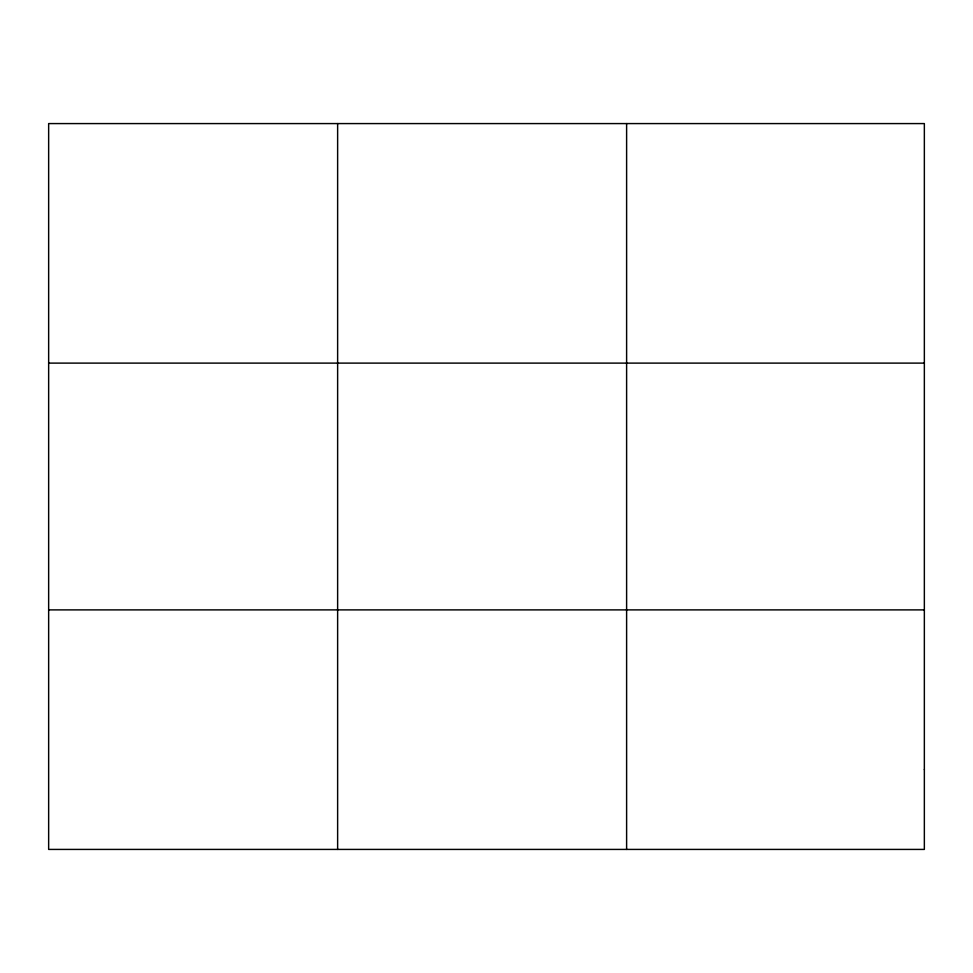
<?xml version="1.0" encoding="UTF-8"?>
<svg xmlns="http://www.w3.org/2000/svg" width="973" height="973" viewBox="0 0 973 973"><rect width="100%" height="100%" fill="white"/><g stroke="black" fill="none" stroke-linecap="round" stroke-linejoin="round"><path stroke-width="1.46" d="M337.631 849.417L337.631 123.583M626.612 849.417L626.612 123.583M48.65 363.111L924.35 363.111M48.65 609.889L924.35 609.889M924.35 769.57L924.35 849.417L48.65 849.417L48.65 123.583L924.35 123.583L924.35 769.57"/></g></svg>
